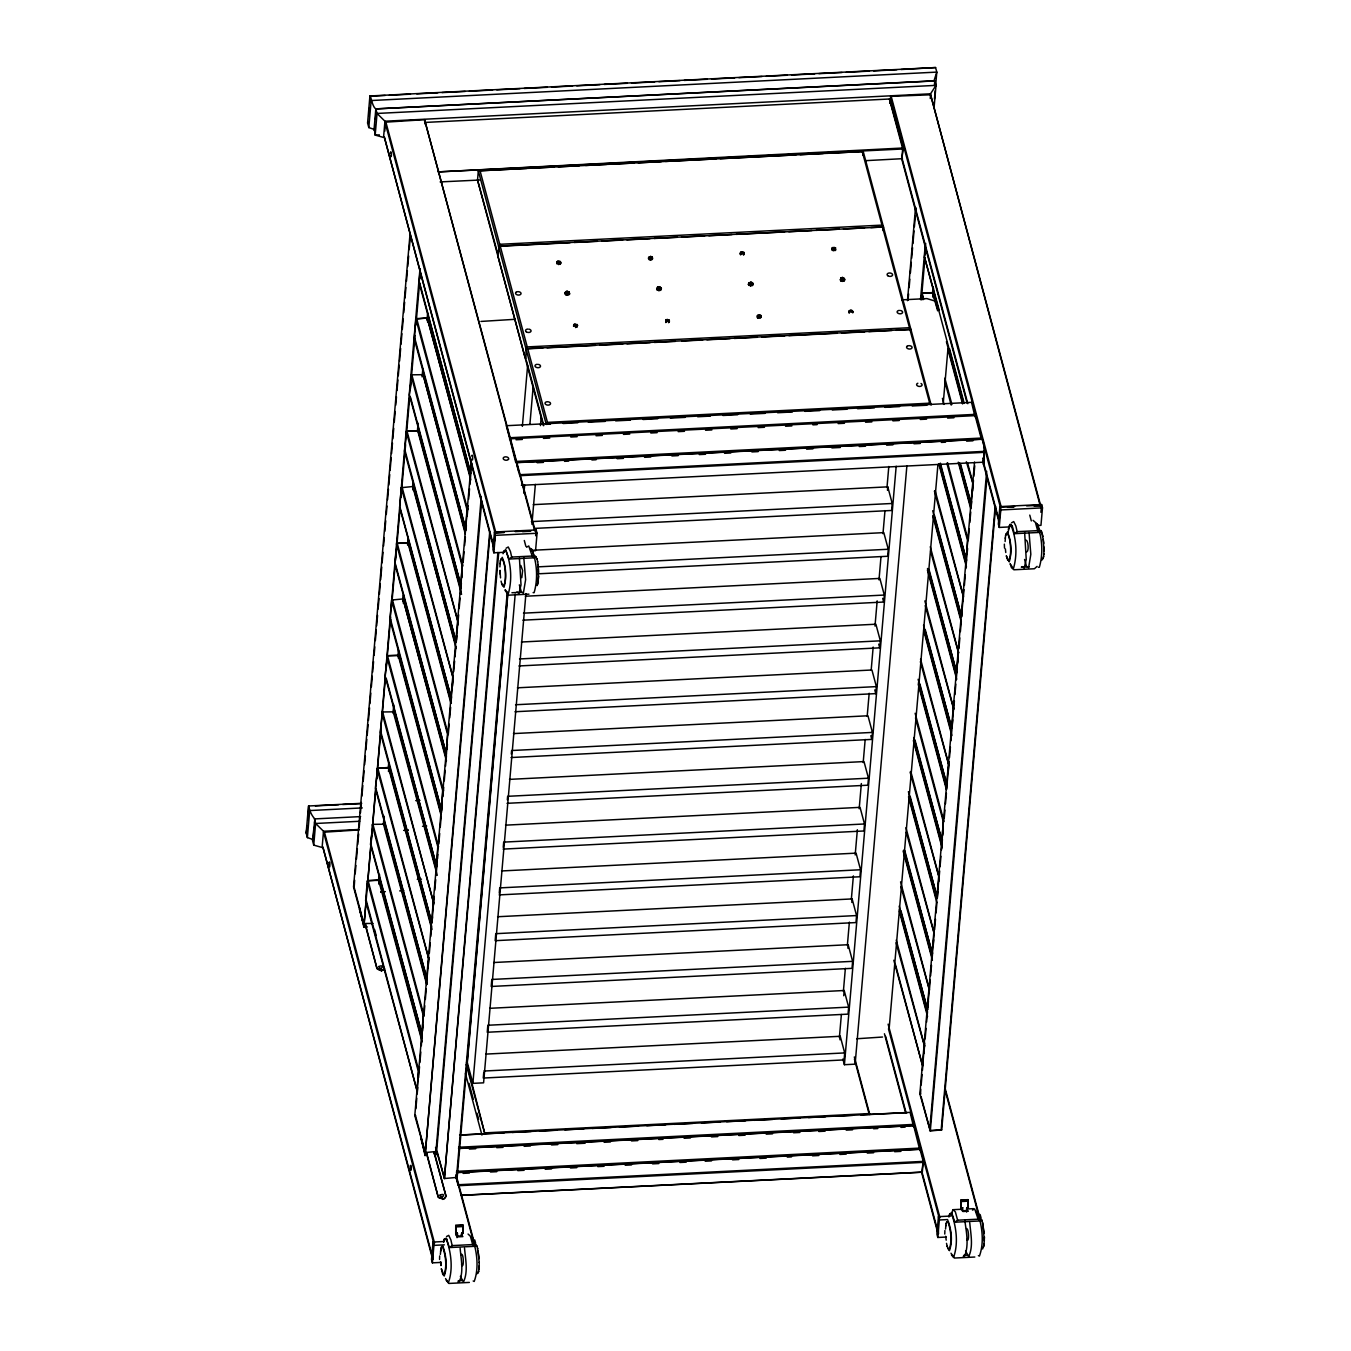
<?xml version="1.0" encoding="UTF-8"?>
<svg xmlns="http://www.w3.org/2000/svg" width="1351" height="1351" viewBox="0 0 1351 1351"><rect width="100%" height="100%" fill="white"/><g stroke="black" fill="none" stroke-linecap="round" stroke-linejoin="round"><path stroke-width="1.5" d="M439.565 1259.453L439.666 1255.923M455.709 1233.97L457.381 1233.142L455.709 1233.97L455.743 1225.391L462.853 1225.036L462.971 1226.556A14.169 2.432 87.1 0 0 463.123 1232.754L461.451 1233.683L463.123 1232.855M456.03 1233.21L456.013 1233.108A14.169 2.432 87.1 0 1 455.861 1226.911L455.743 1225.391M457.043 1237.651L457.06 1233.902M462.819 1233.615L462.853 1225.036M479.267 1262.341L478.93 1269.45M944.771 1234.071L944.889 1230.541M960.916 1208.588L962.604 1207.76L960.916 1208.588L960.966 1200.009L968.059 1199.654L968.177 1201.174A14.169 2.432 87.1 0 0 968.346 1207.372L966.674 1208.301L966.657 1212.05M968.025 1208.233L968.059 1199.654M984.355 1240.826L982.734 1222.773M984.491 1236.959L983.781 1246.601M390.439 153.592C390.861 147.191 392.212 159.773 390.608 155.77M499.904 566.896L500.157 563.198M538.863 576.05L537.208 585.574M1005.11 541.515L1005.38 537.816M1043.816 554.366L1044.036 547.054M440.342 1254.403L441.034 1248.29M479.267 1265.87L478.558 1271.983M945.548 1229.022L945.886 1225.441M568.568 291.647L567.15 295.177L565.529 294.636L565.005 292.677L566.339 291.461L569.075 292.002L569.598 293.944L567.15 295.177M661.315 289.35L660.284 287.037L658.866 290.583L657.245 290.026L657.481 287.121L659.187 286.665L661.399 288.455L660.555 290.296L658.866 290.583M750.565 285.973L753.031 284.74L752.406 283.153L750.734 283.997L750.565 285.973L748.353 284.352L749.197 282.511L748.944 285.416M844.73 280.13L843.7 277.833L842.281 281.363L840.66 280.805L840.896 277.901L842.602 277.462L844.814 279.235L843.97 281.076L842.281 281.363M313.128 839.562L307.369 837.603L306.153 833.043L308.484 805.99L361.055 803.355M934.132 106.999L936.007 85.366L934.791 80.807L375.831 108.891L377.047 113.45L384.951 121.218L383.549 137.447L375.173 135.083L374.565 129.527L368.806 127.568L367.59 123.009L369.921 95.972L935.584 67.55L936.8 72.11L935.551 86.667M307.302 825.968L306.153 833.043M307.808 820.04C310.19 794.726 305.816 809.35 314.901 819.01L314.547 823.114M368.722 115.95L369.414 108.046M369.921 102.119C369.617 84.978 371.339 108.249 376.338 108.975L375.443 119.243M307.369 837.603L309.717 810.566L362.288 807.915M368.806 127.568L371.153 100.531L936.8 72.11L933.946 80.959L375.831 108.891L373.957 130.523M313.297 837.502L314.192 827.217M374.565 129.527L374.919 125.407M359.738 821.273L315.61 823.485L323.514 831.253L322.112 847.482L313.736 845.118L315.61 823.485L314.395 818.926L360.616 816.595M384.765 131.199L385.086 127.416M410.096 233.301L353.54 886.948L363.335 923.493L373.045 923.442M367.404 926.955L363.841 927.124L364.078 924.422L354.165 887.455L354.654 880.177M355.195 873.877L355.921 865.467M356.461 859.168L357.373 848.664M357.745 844.459L358.657 833.939M359.197 827.639L360.109 817.135M360.464 812.93L361.376 802.426M361.916 796.111L362.828 785.606M363.199 781.402L364.111 770.897M364.652 764.582L365.378 756.188M365.918 749.873L366.83 739.369M367.202 735.164L368.114 724.66M368.468 720.455L369.566 707.84M369.921 703.635L370.833 693.131M371.373 686.815L372.285 676.311M372.656 672.106L373.568 661.602M374.109 655.303L374.835 646.893M375.375 640.577L376.287 630.073M376.659 625.868L377.571 615.364M378.111 609.065L379.023 598.544M379.378 594.339L380.29 583.835M380.661 579.63L381.742 567.032M382.113 562.827L383.025 552.306M383.566 546.007L384.292 537.597M384.832 531.298L385.744 520.794M386.285 514.478L387.028 506.068M387.568 499.769L388.48 489.265M388.835 485.06L389.747 474.539M390.118 470.351L391.199 457.736M391.57 453.531L392.482 443.027M392.837 438.822L393.749 428.301M394.289 422.002L395.201 411.498M395.742 405.182L396.468 396.789M397.025 390.473L397.937 379.969M398.292 375.764L399.204 365.26M399.575 361.055L400.656 348.44M401.027 344.235L401.939 333.731M402.294 329.526L403.206 319.022M403.746 312.706L404.658 302.202M405.03 297.997L405.925 287.493M406.482 281.194L407.394 270.673M407.749 266.468L408.661 255.964M409.201 249.665L410.113 239.161M424.856 123.954L424.552 119.665L385.018 122.198L495.243 533.577M359.619 907.804L363.841 927.124M419.891 269.862L364.128 923.898L366.307 898.668M420.279 268.781L419.097 282.511L470.722 473.323L471.111 461.063M367.202 888.384L371.761 835.61M372.673 825.106L375.764 789.372M376.676 778.868L377.216 772.569M377.588 768.364L381.269 725.69M382.13 715.895L385.407 677.982M386.133 669.572L386.673 663.273M387.213 656.974L390.675 617.035M391.503 607.426L395.218 564.498M395.59 560.293L396.13 553.978M396.856 545.584L400.132 507.74L451.285 698.095L399.643 507.267L401.348 487.66L412.764 486.546L455.169 642.958M401.044 497.236L401.399 493.031M401.771 488.826L405.587 444.699M406.431 434.938L409.775 396.35M410.451 388.548L410.957 382.671M411.582 375.342L415.044 335.403M415.956 324.899L419.587 282.866M419.958 278.661L420.347 274.202M378.635 879.214L379.006 875.009M383.363 824.566L384.089 816.173M388.277 767.824L388.649 763.619M393.006 713.176L393.732 704.766M397.92 656.434L398.461 650.135M402.834 599.692L403.189 595.487M407.563 545.044L408.289 536.634M412.646 486.191L413.018 481.986M417.375 431.543L418.101 423.133M422.103 376.895L422.829 368.502M427.017 320.153L427.558 313.854M379.023 880.852L379.563 874.553M383.937 824.11L384.292 819.905M388.48 771.573L389.02 765.257M393.563 712.72L394.12 706.421M398.292 658.072L398.663 653.867M403.206 601.33L403.746 595.031M408.12 544.588L408.475 540.383M412.849 489.94L413.389 483.624M417.932 431.087L418.303 426.882M422.66 376.439L423.032 372.234M427.575 319.697L428.115 313.398M379.023 884.314L378.736 879.889L367.32 881.004L365.614 900.61L417.239 1091.422L418.303 1071.326L367.32 881.004L368.046 880.43L379.361 880.396L421.681 1038.328M403.341 603.357L403.037 598.932L391.621 600.047L389.932 619.653L441.557 810.482L442.621 790.369L391.621 600.047L392.347 599.472L443.415 790.757L443.348 789.795M427.642 322.399L427.355 317.975L415.939 319.089L414.233 338.696L465.859 529.524L466.922 509.411L415.939 319.089L416.665 318.515L467.716 509.8L467.649 508.837M384.495 969.309L381.455 970.845L377.165 969.005L365.277 923.915M381.455 970.845L384.562 968.498M543.322 425.599L477.528 180.038L478.322 170.851L863.238 151.515L931.16 405.013L929.691 403.172L909.915 329.374L527.684 348.575L526.029 348.896L525.978 359.028M423.961 1015.513L372.893 824.228L372.184 824.802L423.167 1015.125L421.343 1045.708M449.174 724.136L448.262 734.64L397.211 543.288L396.485 543.862L447.485 734.167L446.421 754.28L394.796 563.451L397.211 543.288L408.542 543.254L451.386 703.195M471.347 461.873L414.791 1115.521L425.21 1152.572L436.626 1151.474L490.092 533.561M415.888 1108.749L416.8 1098.245M417.172 1094.04L417.746 1087.386M418.59 1077.591L419.536 1066.716M419.891 1062.511L420.803 1052.007M422.627 1030.982L423.116 1025.325M423.893 1016.273L424.805 1005.769M425.345 999.47L426.257 988.949M426.629 984.744L427.169 978.445M428.081 967.941L428.993 957.437M429.348 953.232L430.26 942.711M430.8 936.412L431.712 925.908M432.084 921.703L432.506 916.856M433.536 904.883L434.262 896.473M434.802 890.174L435.714 879.67M436.086 875.465L436.998 864.944M437.538 858.712L437.893 854.44M438.805 843.936L439.717 833.432M440.257 827.116L441.169 816.612M441.541 812.407L442.047 806.446M442.908 796.634L443.719 787.194M444.259 780.878L445.171 770.374M445.543 766.169L446.455 755.665M446.995 749.349L447.417 744.367M449.714 717.837L450.626 707.316M450.998 703.111L451.538 696.812M452.45 686.308L453.176 677.898M453.716 671.599L454.628 661.078M455 656.873L455.895 646.369M456.452 640.07L456.807 635.865M457.719 625.361L458.631 614.84M459.171 608.541L460.083 598.037M460.455 593.832L461.366 583.311M461.839 577.755L462.262 572.807M463.173 562.303L464.085 551.799M464.626 545.483L465.352 537.073M465.909 530.774L466.365 525.488M467.176 516.065L468.088 505.561M468.628 499.245L469.54 488.741M469.912 484.536L470.807 474.032M471.364 467.716L471.735 463.41M420.87 1136.377L425.092 1155.696L425.329 1152.994L415.348 1115.065L415.416 1116.027M525.235 358.083L497.742 255.491L499.752 244.311L479.977 170.53M481.311 496.324L425.379 1152.454L481.75 500.917M435.782 1155.156L436.018 1152.454L434.515 1152.538L434.38 1154.159L435.883 1154.075M489.721 531.906L435.9 1152.031L436.626 1151.474M443.449 1241.535L433.029 1242.059L431.509 1259.52L432.404 1262.847L440.747 1262.425M531.382 550.938L535.553 550.718L537.073 533.257L536.178 529.93L494.466 532.024L492.946 549.485L493.841 552.812L504.278 552.289M432.337 1258.862L433.046 1250.756M494.483 540.721L495.175 532.615L503.214 532.21M432.995 1253.069L432.506 1258.744L322.838 846.908L433.131 1259.25M494.601 541.143L495.091 535.469M432.404 1262.847L433.924 1245.369L433.029 1242.059M445.982 1196.395L443.702 1199.266L438.4 1197.577L426.528 1152.487M493.841 552.812L495.361 535.351L494.466 532.024M497.894 552.475L444.395 1178.545L457.162 1177.363L507.655 593.798M442.706 1199.418L445.357 1197.662L445.881 1195.686L434.211 1152.099M437.302 1152.082L444.395 1178.545L498.688 552.88M445.881 1195.686L434.144 1152.91M509.851 439.007L515.761 462.532L981.012 439.159L981.113 438.079L975.101 415.635L509.428 438.839M507.267 592.16L456.435 1177.937L457.162 1177.363M507.824 594.339L467.311 1062.578L472.884 1083.367L483.59 1082.827L525.927 593.579M522.364 426.359L527.633 365.462M472.884 1083.367L515.204 594.119M523.935 493.335L524.661 484.941M529.93 424.045L533.206 386.251M483.726 1072.795L483.27 1078.047L844.088 1059.91L844.696 1052.919L840.238 1036.285L485.718 1054.101M499.262 893.146L499.718 887.894L860.536 869.757L859.928 876.765L499.11 894.902M503.231 847.364L503.687 842.112L864.505 823.975L863.897 830.983L503.079 849.104M507.334 799.826L507.638 796.313L868.457 778.193L867.849 785.201L507.03 803.321M511.303 754.027L511.607 750.531L872.425 732.411L871.817 739.402L510.999 757.539M531.922 524.289L535.368 484.401M540.451 425.599L541.177 417.206M556.798 262.128L557.237 264.137L557.473 261.3L560.344 261.537L560.108 264.374L560.868 262.466M556.713 263.209L557.473 261.3M558.639 264.61L560.209 263.293M557.372 262.381L558.942 261.047M535.671 535.756L536.178 529.93M560.783 263.546L560.344 261.537M565.529 294.636L566.339 291.461M564.938 293.572L565.782 291.715L567.454 291.444L569.075 292.002L569.598 293.944M565.697 292.61L567.471 291.276M568.839 294.906L568.467 293.015M574.327 324.24L573.567 326.148L574.327 324.24L577.738 325.388L575.509 327.55L577.063 326.216M574.243 325.321L575.796 323.987M576.978 327.297L577.215 324.46M649.172 256.69L648.412 258.598L650.642 256.437L652.06 256.926L652.482 258.936L652.06 256.926M648.936 259.527L650.355 260L652.584 257.855M649.088 257.771L650.642 256.437M657.245 290.026L658.038 286.868M656.637 288.962L659.187 286.665M660.555 290.296L660.183 288.422M666.043 319.63L665.807 322.467L666.043 319.63L668.914 319.866L669.353 321.876L668.914 319.866M665.942 320.711L667.512 319.376M668.677 322.703L669.437 320.778M740.23 252.907L740.652 254.917L740.888 252.08L743.759 252.316L744.198 254.326L743.759 252.316M740.128 253.988L740.888 252.08M740.804 253.161L742.358 251.843M743.523 255.153L744.283 253.245M750.801 283.119L750.903 282.055L752.507 282.781L753.031 284.74M752.254 285.686L751.882 283.811M760.478 317.012L758.924 318.329L757.523 317.857L757.084 315.847L760.63 315.256L760.393 318.093L761.153 316.185M757.523 317.857L757.759 315.019M757.658 316.1L759.228 314.766M761.052 317.265L760.63 315.256M835.34 249.462L833.77 250.796L832.368 250.307L831.929 248.297L835.475 247.706L835.239 250.543L835.897 249.715M832.368 250.307L831.929 248.297M831.844 249.378L832.604 247.469M832.503 248.55L834.074 247.233M835.475 247.706L835.374 248.787L833.972 248.314M840.66 280.805L841.47 277.647M840.052 279.741L842.602 277.462M840.829 278.796L842.585 277.614M843.97 281.076L843.598 279.201M849.458 310.409L848.698 312.317L850.927 310.173L852.346 310.646L852.768 312.655L852.346 310.646M849.222 313.246L848.8 311.237M862.917 155.179L863.238 151.515L852.717 152.038M849.374 311.49L850.927 310.173M889.853 103.402L891.153 96.225L1001.378 507.604M890.664 100.126L891.001 96.343L930.603 94.79L1040.27 504.126M883.132 230.633L883.453 226.968L881.983 225.11L862.208 151.329M902.485 158.253L901.759 158.827L903.329 148.526L889.566 98.995L425.514 122.417M839.376 1037.619L841.386 1014.517M843.379 991.431L845.371 968.329M847.381 945.227L849.374 922.142M851.366 899.04L853.376 875.938M855.183 854.947L857.361 829.75M859.185 808.742L861.364 783.546M863.188 762.555L865.18 739.453M867.173 716.351L869.183 693.266M871.175 670.164L873.168 647.061M874.992 626.07L877.171 600.874M878.994 579.883L880.987 556.781M882.98 533.679L884.989 510.577M886.982 487.491L888.806 466.483M839.934 1039.797L840.238 1036.285M843.75 995.755L844.189 990.503L489.67 1008.319M847.854 948.216L848.158 944.721L493.639 962.52M851.822 902.434L852.126 898.922L497.59 916.738M887.472 490.345L887.776 486.85L533.257 504.649M907.484 300.665L915.471 208.29M908.041 300.192L908.598 293.91M909.139 287.611L909.865 279.201M910.405 272.919L911.317 262.415M911.672 258.21L912.584 247.723M912.955 243.518L914.036 230.92M914.407 226.732L915.303 216.228M915.674 212.039L916.029 207.834M848.648 1007.12L848.04 1014.128L487.238 1032.248L487.829 1025.257L848.648 1007.12L844.189 990.503M852.616 961.338L852.008 968.346L491.19 986.466L491.798 979.458L852.616 961.338L848.158 944.721M856.568 915.556L855.96 922.564L495.158 940.684L495.766 933.676L856.568 915.556L852.126 898.922M514.967 711.741L875.769 693.62L876.377 686.612L871.935 669.995L517.399 687.811M518.919 665.959L879.737 647.838L880.345 640.83L875.887 624.213L521.368 642.012M522.888 620.177L883.706 602.039L884.314 595.048L879.856 578.414L525.336 596.23M533.493 550.229L883.807 532.632L888.266 549.249L887.658 556.257L537.343 573.854M887.776 486.85L892.234 503.467L891.626 510.475L534.996 528.393M906.893 465.74L855.115 1064.166L844.409 1064.706L896.186 466.264M930.265 98.572L930.535 93.81L936.007 85.366L377.047 113.45L375.173 135.083L379.378 134.88M934.453 84.741L934.791 80.807L933.946 80.959M934.47 99.147L935.179 90.838M920.538 299.432L925.266 244.852M920.825 299.584L922.058 293.133L932.764 292.593L937.729 309.295M963.567 402.885L924.506 257.112L925.688 243.4M921.331 299.821L924.962 257.838M925.232 254.697L925.587 250.779M932.578 292.981L933.119 286.682M932.781 296.73L933.507 288.32M933.051 297.017L932.595 292.711L921.906 293.235M889.076 1029.327L937.932 464.524M943.201 403.628L947.929 349.048M458.935 1148.502L913.664 1125.653L913.563 1126.734L910.101 1112.363L459.593 1135.009M974.763 414.385L509.513 437.758L506.287 425.717L971.538 402.345L975 416.716L975.101 415.635M974.544 462.059L919.862 1093.905L930.299 1130.973L941.715 1129.858L995.653 506.405M920.436 1093.449L920.504 1094.411L920.791 1089.244M921.162 1085.056L922.074 1074.552M922.429 1070.364L922.969 1064.064M923.881 1053.56L924.793 1043.073M925.148 1038.868L926.06 1028.381M926.6 1022.082L927.512 1011.578M927.85 1007.778L928.424 1001.091M929.336 990.587L930.248 980.1M930.603 975.895L931.514 965.391M932.055 959.109L932.595 952.81M933.22 945.7L933.727 939.823M934.605 929.708L935.5 919.22M936.057 912.921L936.952 902.417M937.324 898.229L937.915 891.474M938.759 881.663L939.688 870.939M940.043 866.734L940.955 856.247M941.495 849.948L942.407 839.444M942.762 835.273L943.285 829.396M944.231 818.453L944.957 810.06M945.497 803.761L946.409 793.273M946.764 789.068L947.321 782.769M948.216 772.282L949.128 761.778M949.5 757.573L950.395 747.086M950.952 740.787L951.847 730.3M952.151 726.821L952.759 719.796M925.215 605.518L953.688 709.174L954.397 700.899M954.937 694.6L955.849 684.113M956.221 679.908L956.947 671.515M957.673 663.121L958.028 658.866M958.94 648.429L959.852 637.925M960.392 631.626L961.304 621.139M961.659 616.934L962.216 610.517M963.06 600.722L964.023 589.644M964.394 585.456L965.289 574.952M965.847 568.653L966.573 560.26L940.279 464.66M967.08 554.332L967.586 548.438M968.38 539.269L969.292 528.765M969.832 522.482L970.744 511.978M971.099 507.773L971.656 501.474M972.568 490.987L973.463 480.483M973.835 476.295L974.747 465.791M456.874 1172.617L919.997 1149.346L919.913 1150.427L913.664 1125.653M462.093 1195.213L921.787 1172.128L923.24 1161.387L919.997 1149.346M984.052 452.365L520.169 475.67L519.426 474.725L984.659 451.352L984.052 452.365C982.008 486.799 986.872 439.041 981.434 439.311L516.2 462.684M461.265 1195.365L922.294 1172.212L923.24 1161.387L457.989 1184.759L455.844 1176.738M986.686 471.313L929.657 1130.466L941.715 1129.858M987.125 475.907L930.299 1130.973L921.044 1096.438M941.14 1130.314L995.096 506.861M950.952 1216.035L938.438 1216.66L936.918 1234.138L937.814 1237.465L946.156 1237.043M1036.791 525.539L1040.962 525.336L1042.482 507.858L1041.587 504.531L999.875 506.625L998.355 524.104L999.25 527.43L1009.687 526.907M937.746 1233.463L938.286 1227.383M999.706 517.349L1000.415 509.243M938.54 1233.868L938.236 1229.562M999.841 517.653L1000.5 510.07M937.814 1237.465L939.333 1219.987L938.438 1216.66M999.25 527.43L1000.77 509.952L999.875 506.625M1040.912 512.299L1041.587 504.531M500.039 563.637L500.478 560.412M538.289 582.551L538.07 564.802M1005.245 538.272L1005.701 535.03M1043.512 557.169L1043.951 553.927M1007.981 532.378L1010.193 524.188L1012.271 526.046L1014.365 533.679L1040 532.395L1037.906 524.762L1035.829 522.905M440.527 1251.313L441.557 1246.601L442.908 1246.247C446.151 1255.417 447.586 1266.85 444.209 1276.02L441.287 1268.741M945.751 1225.931L946.257 1222.908M984.288 1243.579L982.616 1248.983M471.752 455.946C472.766 452.247 473.137 463.173 471.887 459.154M500.343 560.986L502.251 557.355C506.068 566.424 506.794 577.806 504.007 587.246L501.694 583.767M1005.549 535.604L1007.458 531.973C1011.291 541.042 1012.017 552.424 1009.231 561.864L1006.292 555.751M1008.302 529.356L1009.872 524.948L1010.869 524.914C1016.459 538.154 1017.506 554.754 1013.453 568.551L1010.362 564.279M1043.648 556.595L1041.739 560.209M503.045 553.724L503.788 550.921L505.781 549.789L508.905 559.061L534.54 557.777L532.446 550.161L530.369 548.303M443.5 1241.941L444.259 1239.205L446.252 1238.175L449.376 1247.581L475.012 1246.297L472.934 1238.597L470.84 1236.621M948.959 1216.559L949.719 1213.806L951.712 1212.776L954.836 1222.199L980.471 1220.916L978.394 1213.198L976.3 1211.222M951.121 1214.194L953.029 1209.685L961.237 1209.28M443.702 1242.261L444.479 1239.83L446.421 1239.289C451.183 1252.681 453.26 1269.366 448.329 1282.758L446.235 1280.343M461.079 1254.623C463.68 1251.583 464.22 1269.94 461.518 1264.772M478.71 1271.375L476.7 1274.027M946.105 1223.516L948.115 1220.865C951.374 1230.035 952.81 1241.468 949.415 1250.638L947.102 1246.23M948.926 1216.896L949.685 1214.448L951.644 1213.907C956.39 1227.299 958.484 1243.984 953.536 1257.376L951.459 1254.961M966.674 1208.301L968.346 1207.473M367.59 123.009L368.215 121.877M503.771 551.85L505.646 550.296C511.235 563.536 512.299 580.136 508.246 593.933L505.156 589.661M500.782 559.094C505.646 556.848 507.486 587.499 502.369 585.625M520.81 565.461L522.634 570.494L521.807 577.721M537.985 583.868L536.752 584.882M1006.005 533.713C1010.869 531.467 1012.693 562.117 1007.576 560.243M1026.017 540.079C1028.364 540.299 1029.04 551.512 1026.726 551.917M1039.375 531.365L1040.658 530.301L1041.621 531.956M1039.713 532.007L1040.929 531.011M1043.192 558.487L1041.976 559.5M570.054 242.707L498.536 246.304L500.191 245.983L527.245 346.92L526.029 348.896L542.849 348.051M550.448 424.146L546.243 424.349L547.459 422.373L527.684 348.575M466.551 1062.274L484.857 1133.844L466.23 1064.352M749.231 282.899L749.028 284.521L750.649 285.078L752.338 284.791L752.507 282.781M506.034 548.253L508.263 546.986L510.425 551.461L511.691 557.068L508.905 559.061M526.552 547.223L528.765 545.956L532.21 556.038L534.54 557.777M1011.511 522.854L1013.723 521.587L1015.884 526.063L1017.151 531.669L1014.365 533.679M446.522 1236.52L448.735 1235.371L450.896 1239.948L452.163 1245.605L449.376 1247.581M972.484 1210.091L974.713 1208.942L978.141 1219.176L980.471 1220.916M748.353 284.352L750.903 282.055M852.869 311.574L849.323 312.165M441.389 1247.311L442.655 1246.956C445.762 1255.704 447.13 1266.579 443.905 1275.327L443.229 1275.006M474.758 1244.947L476.092 1244.575L477.055 1246.534M478.203 1272.963L476.937 1273.317M946.612 1221.929L947.878 1221.574C950.986 1230.322 952.337 1241.197 949.111 1249.945L947.76 1248.358M966.522 1228.532C969.089 1228.751 969.258 1243.883 966.742 1239.391M979.982 1219.565L981.316 1219.193L982.278 1221.152M980.302 1220.223L981.586 1219.885M1037.095 566.373L1034.41 568.754L1013.909 569.784L1011.46 567.656L1010.16 563.637M493.942 548.709L384.275 136.873L494.027 547.189M411.802 374.7L409.37 394.88L460.995 585.709L462.059 565.596L411.076 375.291L411.802 374.7L462.853 565.985M460.573 588.8L418.253 430.868L406.938 430.901L404.506 451.082L456.131 641.911L405.08 450.626L405.148 451.589M438.551 846.942L387.484 655.657L385.069 675.838L436.694 866.667L437.758 846.553L386.758 656.231L387.484 655.657L398.815 655.64L441.118 813.555M382.62 711.859L381.894 712.433L433.688 903.143L382.62 711.859L380.205 732.039L431.83 922.851L380.762 731.567L380.83 732.546M323.581 832.216L324.308 831.642L434.532 1243.021L433.823 1243.595L323.581 832.216L359.028 829.902M354.097 886.492L354.165 887.455M385.018 122.198L385.744 121.624L495.969 533.003L504.143 532.581M866.075 160.634L901.928 158.709L902.704 148.019L438.079 171.898L902.772 148.982L889.397 99.113L890.191 99.501M891.153 96.225L890.427 96.799L1000.652 508.179M457.921 621.224L457.989 622.186L406.212 431.476L406.938 430.901L457.921 621.224L456.3 641.793M453.075 677.408L453.142 678.371L401.348 487.66L402.074 487.086L453.075 677.408L451.285 698.095M372.893 824.228L370.478 844.409L422.272 1035.119L371.103 844.915M433.62 902.164L431.982 922.733M967.637 463.207L973.058 483.438L971.268 504.126L959.784 463.123M428.757 958.366L428.824 959.328L377.03 768.618L377.756 768.043L428.757 958.366L426.967 979.053L375.342 788.224L377.756 768.043L389.088 768.01L430.868 923.915M935.128 490.548L963.331 595.825L961.54 616.512L932.714 510.729M419.03 1070.752L419.097 1071.715L368.046 880.43M930.265 546.733L958.484 652.026L956.694 672.697L928.39 568.94M924.861 600.908L953.62 708.211L951.83 728.898L925.249 629.684M920.538 659.119L948.757 764.396L946.967 785.083L918.123 679.3M910.81 771.505L939.029 876.782L937.239 897.469L908.396 791.669M905.964 827.69L934.166 932.967L932.376 953.654L904.072 849.897M900.56 881.848L929.302 989.168L927.512 1009.856L900.931 910.642M896.237 940.076L924.439 1045.353L922.649 1066.04L893.805 960.257M888.468 1028.82L939.232 1218.214L939.941 1217.639L888.114 1024.159M416.496 318.633L427.355 317.975L470.756 479.96M406.769 431.02L418.253 430.868M397.042 543.389L407.901 542.747L450.761 702.689M387.332 655.775L398.173 655.134L441.034 815.075M932.595 292.711L937.645 310.814M379.378 768.077L388.463 767.503L431.864 929.488M378.567 880.008L422.137 1041.857M946.865 463.275L967.468 540.214L966.573 560.209M915.505 717.905L943.167 821.172L942.103 841.268L913.8 737.511M954.836 1222.199L957.623 1220.206L978.141 1219.176M565.816 292.12L565.613 293.741L567.234 294.298L568.923 294.011L568.991 292.373M657.515 287.51L657.312 289.131L658.933 289.688L660.622 289.401L660.69 287.763M840.947 278.289L840.744 279.91L842.365 280.468L844.054 280.181L844.122 278.559M935.584 67.55L901.033 69.526M480.939 321.437L515.238 319.292M882.524 1037.028L856.635 1038.767M650.355 260L651.824 259.764M743.624 254.072L740.753 253.836M657.413 287.999L659.102 287.729M668.779 321.606L665.908 321.386M442.301 1197.56L440.696 1197.341M370.444 96.191L385.17 95.448M389.392 95.229L410.451 94.182M416.767 93.861L437.825 92.797M442.03 92.594L465.183 91.429M469.405 91.209L492.558 90.044M496.78 89.841L519.932 88.676M524.137 88.457L547.307 87.291M551.512 87.089L572.571 86.025M576.776 85.822L599.945 84.657M604.15 84.438L627.32 83.272M631.525 83.07L654.695 81.904M658.9 81.685L679.958 80.638M684.163 80.418L707.333 79.253M711.538 79.05L734.691 77.885M738.913 77.666L762.065 76.517M766.287 76.298L787.329 75.234M791.551 75.031L814.704 73.866M818.926 73.646L842.078 72.498M846.3 72.278L869.453 71.113M873.658 70.911L896.828 69.745M384.951 121.218L930.535 93.81M526.704 168.419L478.322 170.851L546.243 424.349M530.909 168.2L554.045 167.034M558.25 166.832L579.275 165.768M585.591 165.464L606.616 164.4M610.838 164.18L633.974 163.032M638.179 162.812L661.315 161.647M665.519 161.444L688.655 160.279M692.86 160.06L715.996 158.911M720.201 158.692L768.584 156.26M772.789 156.057L795.925 154.892M800.13 154.673L823.266 153.507M827.471 153.305L848.512 152.241M440.139 181.912L479.858 180.021M499.752 244.311L881.983 225.11M500.191 245.983L883.453 226.968L870.838 227.593M574.259 242.488L597.395 241.339M601.6 241.12L622.642 240.056M626.847 239.853L649.983 238.688M654.188 238.485L677.324 237.32M681.529 237.101L704.665 235.935M708.87 235.733L732.006 234.567M736.211 234.365L784.593 231.933M788.798 231.713L811.934 230.548M816.139 230.346L839.275 229.18M843.48 228.978L864.522 227.914M901.725 299.871L926.938 298.605L934.081 300.766M527.245 346.92L909.476 327.719L910.946 329.56L896.22 330.303M547.054 347.832L595.436 345.417M599.641 345.197L622.777 344.032M626.982 343.829L650.118 342.664M654.34 342.445L675.365 341.398M681.681 341.077L702.706 340.013M706.911 339.81L730.047 338.645M734.252 338.442L757.404 337.277M761.609 337.058L784.745 335.892M788.95 335.69L837.316 333.258M841.538 333.038L864.674 331.89M868.879 331.671L892.015 330.505M411.633 374.818L423.116 374.683L465.436 532.598M547.459 422.373L929.691 403.172M563.08 423.505L577.789 422.762M588.31 422.238L605.147 421.394M615.651 420.87L630.377 420.127M642.992 419.486L657.717 418.742M670.349 418.118L685.075 417.375M697.69 416.75L710.305 416.108M722.92 415.483L737.646 414.74M750.278 414.098L764.987 413.355M777.619 412.731L792.345 411.987M804.96 411.346L819.685 410.62M832.3 409.978L847.026 409.235M857.547 408.711L874.367 407.867M884.888 407.343L899.614 406.6M912.229 405.959L926.955 405.232M516.065 439.767L522.381 439.447M543.44 438.383L549.756 438.079M570.798 437.015L577.113 436.694M596.061 435.748L602.377 435.427M623.436 434.38L629.752 434.059M650.81 432.995L657.11 432.675M678.168 431.628L684.484 431.307M705.543 430.243L711.859 429.922M730.807 428.976L737.122 428.655M758.164 427.608L764.48 427.288M785.539 426.224L791.855 425.92M812.897 424.856L817.119 424.636M838.16 423.589L844.476 423.268M865.535 422.204L871.851 421.9M892.893 420.837L899.209 420.516M920.267 419.452L926.583 419.148M947.625 418.084L953.941 417.763M515.862 461.451L981.113 438.079M537.158 462.717L543.474 462.397M564.515 461.333L568.737 461.13M591.89 459.965L596.095 459.745M617.154 458.698L623.47 458.377M644.511 457.314L650.827 457.01M671.886 455.946L678.202 455.625M699.261 454.578L705.577 454.257M724.508 453.294L730.823 452.99M751.882 451.926L758.198 451.606M779.257 450.559L785.573 450.238M806.615 449.174L812.93 448.853M831.878 447.907L840.305 447.485M859.253 446.539L865.569 446.218M886.611 445.155L892.927 444.834M913.985 443.787L920.301 443.466M941.343 442.402L945.565 442.199M966.607 441.135L972.923 440.814M521.418 485.296L983.731 462.177L982.65 458.158M531.416 521.604L892.234 503.467M515.271 531.602L529.322 530.892M1000.584 507.216L1014.652 506.507M1026.692 505.899L1040.76 505.206M522.533 531.669L530.707 531.247M1007.508 507.3L1013.638 506.997M1034.072 505.966L1040.827 506.169M495.361 535.351L537.073 533.257M1000.77 509.952L1042.482 507.858M1009.248 525.522L1011.815 525.404M511.691 557.068L532.21 556.038M1017.151 531.669L1037.669 530.639L1040 532.395M537.934 566.863L888.266 549.249M511.928 592.751L521.773 592.262M1021.322 567.167L1029.209 566.761M528.95 594.153L508.449 595.183L505.122 590.37M523.496 613.168L884.314 595.048M519.527 658.95L880.345 640.83M515.575 704.749L876.377 686.612M382.468 711.977L393.952 711.825L436.272 869.74M513.448 733.593L867.967 715.777L872.425 732.411M509.479 779.375L863.998 761.576L868.457 778.193M415.736 800.603L419.941 800.4M315.323 805.905L338.476 804.74M342.698 804.52L361.646 803.575M372.741 824.346L384.224 824.211L427.085 984.153M323.514 831.253L359.332 829.463M422.525 826.288L426.73 826.069M404.118 830.325L408.323 830.122M505.527 825.157L860.047 807.358L864.505 823.975M403.966 830.443L408.154 830.24M501.559 870.956L856.078 853.14L860.536 869.757M417.256 879.349L421.461 879.146M380.796 891.846L385.001 891.626M399.693 890.9L403.881 890.681M380.644 891.964L384.832 891.744M364.078 924.422L365.581 924.354L365.445 925.975L363.943 926.043L359.484 909.426M483.878 1071.039L844.696 1052.919M485.465 1132.847L869.031 1113.579L869.774 1114.507L854.339 1056.921M460.066 1135.093L504.143 1132.864M512.198 1132.459L531.129 1131.513M539.539 1131.091L556.612 1130.23M564.786 1129.824L583.902 1128.862M592.126 1128.457L611.192 1127.494M619.467 1127.072L638.483 1126.126M646.808 1125.704L665.773 1124.758M674.166 1124.336L693.097 1123.373M701.456 1122.951L720.438 1122.005M726.635 1121.702L745.668 1120.739M753.926 1120.317L773.025 1119.371M781.216 1118.949L800.113 1118.003M808.506 1117.581L825.596 1116.72M835.796 1116.213L852.937 1115.352M860.975 1114.947L907.163 1112.633M458.614 1147.252L913.327 1124.42M458.513 1148.333L913.225 1125.501M469.371 1149.059L475.687 1148.738M496.746 1147.675L503.062 1147.371M524.104 1146.307L530.419 1145.986M551.478 1144.939L557.794 1144.618M576.742 1143.655L585.152 1143.233M604.1 1142.287L610.416 1141.967M631.474 1140.919L637.79 1140.599M658.832 1139.535L663.054 1139.332M684.096 1138.268L690.412 1137.947M711.47 1136.9L717.786 1136.579M738.828 1135.515L745.144 1135.195M766.203 1134.148L772.519 1133.827M793.577 1132.763L799.876 1132.459M818.824 1131.496L825.14 1131.175M846.199 1130.128L852.515 1129.808M873.573 1128.744L877.778 1128.541M900.931 1127.376L905.136 1127.156M425.329 1152.994L426.832 1152.927L426.696 1154.548L425.193 1154.615L420.735 1137.998M456.537 1171.368L919.676 1148.097M456.435 1172.448L919.575 1149.177M463.089 1173.377L469.405 1173.056M490.464 1172.009L496.763 1171.689M517.821 1170.625L524.137 1170.304M545.196 1169.257L551.512 1168.936M570.46 1167.99L576.776 1167.669M597.817 1166.605L604.133 1166.285M625.192 1165.237L631.508 1164.917M652.55 1163.853L658.866 1163.549M679.925 1162.485L686.24 1162.164M705.188 1161.218L711.504 1160.897M732.546 1159.833L738.862 1159.53M759.921 1158.466L766.237 1158.145M787.278 1157.098L791.5 1156.878M812.542 1155.831L818.858 1155.51M839.917 1154.446L846.233 1154.126M867.274 1153.078L873.59 1152.758M894.649 1151.694L900.965 1151.373M922.615 1162.384L458.732 1185.688L457.989 1184.759M455.861 1225.593L462.971 1225.239M968.194 1199.857L960.966 1200.009M455.861 1226.911L462.971 1226.556M968.177 1201.174L961.085 1201.529A14.169 2.432 87.1 0 0 961.237 1207.726L961.237 1207.828M967.384 1208.959L973.531 1208.655M444.259 1239.205L446.826 1239.07M949.719 1213.806L952.286 1213.671M433.924 1245.369L444.344 1244.845M939.333 1219.987L947.676 1219.565M452.163 1245.605L472.681 1244.575L475.012 1246.297M458.242 1280.731L462.177 1280.545M963.702 1255.349L967.654 1255.147M469.354 1282.42L448.836 1283.45L445.543 1278.603M974.814 1257.021L954.313 1258.051L951.003 1253.221M530.538 549.03L531.534 548.996C537.124 562.236 538.171 578.836 534.118 592.633L533.121 592.65M534.76 555.717L537.09 559.196M1038.328 567.285L1039.341 567.251C1043.394 553.454 1042.33 536.854 1036.741 523.614M380.509 968.988L379.496 968.735L381.066 969.039M381.522 970.035L378.516 969.376L376.963 967.502M442.773 1198.607L439.767 1197.949L438.197 1196.074M314.901 819.01L312.52 840.558L313.736 845.118M909.915 329.374L910.946 329.56M1033.059 520.338L1035.39 522.398L1037.669 530.639M966.573 1209.179L968.329 1211.222L962.908 1211.492L961.152 1209.449M953.029 1209.685L955.36 1211.864L957.623 1220.206M468.071 1234.054L470.401 1236.233L472.681 1244.575M461.113 1234.578L462.853 1236.604L457.449 1236.891L455.692 1234.848M832.452 249.226L833.871 249.715M842.517 278.509L844.139 279.066M841.352 279.015L842.45 279.387M742.256 252.924L743.675 253.397M850.843 311.254L852.245 311.726M749.636 283.626L750.734 283.997M650.557 257.517L651.959 258.007M650.439 258.919L648.514 257.517M759.127 315.847L760.529 316.337M757.607 316.776L759.026 317.249M657.937 288.236L659.035 288.607M558.841 262.128L560.26 262.618M557.321 263.057L558.74 263.529M667.411 320.457L668.829 320.947M567.386 292.34L569.007 292.88M566.221 292.829L567.319 293.218M575.712 325.067L577.113 325.557M575.594 326.469L573.668 325.067M976.486 1212.117L977.516 1212.607C982.278 1225.999 984.355 1242.684 979.424 1256.075L978.394 1255.603M963.263 1256.362L964.276 1256.835C969.292 1245.639 966.337 1231.943 964.749 1220.054M471.279 1237.499L472.293 1237.989C477.055 1251.381 479.132 1268.065 474.201 1281.457L473.171 1280.984M458.04 1281.744L459.07 1282.217C463.95 1272 461.046 1259.352 460.134 1248.358M968.262 540.603L947.591 462.701M427.186 318.093L470.3 476.413M951.982 728.78L923.527 625.125M943.961 821.56L915.134 713.277M393.952 711.825L393.158 711.437L437.268 875.313M927.681 1009.737L899.209 906.082M384.224 824.211L383.431 823.806L426.46 983.646M444.563 1178.427L435.546 1147.404M887.759 275.672L888.654 276.144A2.736 1.689 4.9 0 0 891.795 275.992L892.403 275.435A2.736 1.689 4.9 0 0 891.238 273.307A2.736 1.689 4.9 0 0 887.776 273.493A2.736 1.689 4.9 0 0 887.759 275.672M526.231 331.738L527.11 332.211A2.736 1.689 4.9 0 0 530.268 332.059L530.875 331.502A2.736 1.689 4.9 0 0 529.001 329.154M930.603 94.79L1040.186 505.662M924.506 257.112L939.249 310.257M414.875 339.202L414.808 338.24L465.318 527.498M423.116 374.683L465.352 534.118M413.389 487.052L456.165 648.531M390.557 620.16L390.49 619.197L441.017 808.455M366.256 901.117L366.189 900.138L416.699 1089.413M477.528 180.038L497.725 253.549M1022.15 566.576L1024.193 568.011L1026.236 559.5L1024.649 532.716M535.722 556.392L536.415 557.338M516.926 591.958L518.987 593.393L521.013 584.882L519.426 558.098M1041.385 531.298L1042.921 536.448M982.042 1220.527L984.322 1233.227M965.577 1250.925L968.684 1256.616C973.564 1246.399 970.66 1233.75 969.748 1222.756M476.819 1245.909L477.714 1248.662M460.37 1276.307L463.461 1281.998C468.341 1271.781 465.436 1259.132 464.524 1248.138M442.773 1274.365L441.473 1269.113M1029.766 515.103L1031.32 520.929M902.299 159.283L967.789 403.679M983.055 460.691L998.896 519.763M901.674 158.776L967.147 403.172M982.971 462.228L998.811 521.283M949.55 348.727L964.192 403.392M946.409 341.685L962.689 402.429M947.946 349.284L962.604 403.949M923.696 299.196L922.058 293.133L922.969 299.77M944.856 378.162L951.898 404.489M944.67 380.762L951.172 405.064M966.37 461.755L973.125 484.418L973.058 483.438M960.426 463.629L970.727 502.099M942.424 398.342L944.062 404.422M958.906 462.667L970.845 507.216M958.281 462.16L970.761 508.736M882.423 226.782L909.476 327.719M940.364 463.14L966.404 560.327M939.401 464.187L965.982 563.401M938.776 463.68L966.438 566.947M934.402 491.122L963.398 596.787L963.331 595.825M934.419 515.271L961 614.485M933.457 516.335L960.578 617.576M932.815 515.829L961.034 621.105M930.619 551.36L958.534 652.989L958.484 652.026M929.015 569.447L956.694 672.697M927.512 568.484L956.255 675.787M927.411 569.987L956.711 679.333M923.729 628.722L950.851 729.945M923.645 630.241L951.847 735.518M920.352 661.72L948.824 765.358L948.757 764.396M919.845 683.859L946.426 783.056M918.325 682.88L946.527 788.173M918.241 684.4L946.443 789.676M882.71 598.358L883.706 602.039M914.982 740.044L942.103 841.268M914.002 741.091L941.681 844.358M913.377 740.584L942.12 847.904M878.741 644.14L879.737 647.838M910.101 772.08L939.097 877.745L939.029 876.782M910.118 796.229L936.699 895.443M909.139 797.293L936.277 898.516M908.514 796.786L936.716 902.063M874.789 689.922L875.769 693.62M906.318 832.317L934.233 933.946L934.166 932.967M904.714 850.404L932.376 953.654M903.735 851.451L931.954 956.744M903.11 850.944L932.41 960.274M870.821 735.721L871.817 739.402M900.914 886.476L929.37 990.131L929.302 989.168M899.428 909.679L926.55 1010.903M899.327 911.182L927.546 1016.476M980.15 1214.566L981.046 1217.893M945.008 1087.893L979.391 1216.187M944.923 1089.43L978.766 1215.68M896.051 942.677L924.506 1046.316L924.439 1045.353M895.527 964.8L922.108 1064.014M885.614 1036.318L905.795 1111.67M922.176 1172.769L937.999 1231.825M884.432 1033.768L905.71 1113.19M921.551 1172.263L937.915 1233.362M854.44 1059.133L869.031 1113.579M842.889 1059.032L844.409 1064.706M526.518 361.038L543.811 425.565M534.878 529.524L424.552 119.665L534.776 531.044M516.741 464.693L518.885 472.732M524.306 540.501L525.86 546.311M419.722 283.018L470.722 473.323M410.552 397.414L460.995 585.709M417.628 430.361L461.569 594.356M395.421 563.958L446.421 754.28M445.982 757.371L403.037 598.932L446.438 760.9M386.234 678.371L436.694 866.667M469.05 1083.384L473.323 1099.342M477.072 1113.308L478.676 1119.287M465.436 1073.538L481.935 1135.093M375.966 788.731L426.967 979.053M474.741 1239.948L475.636 1243.275M455.979 1174.374L473.981 1241.586M455.895 1175.91L473.357 1241.079M374.548 929.471L376.152 935.416M365.209 924.726L376.878 968.312M426.46 1153.298L438.129 1196.885M1042.094 533.257L1043.816 543.305M1024.565 559.483L1026.54 566.356L1028.601 567.792L1030.83 554.298L1029.04 532.497M1006.461 556.173L1007.12 558.942M536.871 558.639L537.698 561.83M519.341 584.865L521.317 591.738L523.377 593.173L525.623 579.68L523.816 557.879M501.069 581.133L501.896 584.324M946.511 1243.359L947.304 1246.737M477.511 1248.155L479.115 1258.608M537.512 561.408L538.222 565.056M478.136 1251.161L479.149 1262.51M1043.276 539.421L1043.968 550.955M1005.38 548.894L1005.769 552.508M500.545 577.89L499.938 570.527M945.7 1236.283L946.19 1240.167M440.966 1265.549L440.612 1261.682L440.814 1265.347M953.62 708.211L953.688 709.174M966.995 1207.541L967.046 1208.216A14.169 2.432 87.1 0 0 967.248 1210.53L962.858 1210.749A14.169 2.432 87.1 0 1 962.638 1208.436L962.604 1207.76M438.805 171.324L438.872 172.286M461.772 1232.923L461.822 1233.598A14.169 2.432 87.1 0 0 462.025 1235.912L457.634 1236.131A14.169 2.432 87.1 0 1 457.432 1233.818L457.381 1233.142M1004.502 548.084L1004.35 544.149M538.458 568.602L538.694 572.537M500.073 570.426L500.309 574.361M526.215 331.738A2.736 1.689 4.9 0 1 525.759 330.032A2.736 1.689 4.9 0 1 527.869 329.07M899.428 310.409A2.736 1.689 4.9 0 0 897.317 311.372A2.736 1.689 4.9 0 0 897.773 313.06L898.668 313.55A2.736 1.689 4.9 0 0 901.826 313.398L902.434 312.841A2.736 1.689 4.9 0 0 900.56 310.494M515.998 292.323A2.736 1.689 4.9 0 1 519.527 291.917A2.736 1.689 4.9 0 1 520.861 294.096L520.236 294.653A2.736 1.689 4.9 0 1 517.095 294.822L516.217 294.332A2.668 1.638 4.9 0 1 516.014 292.373M549.469 402.159A2.736 1.689 4.9 0 1 550.347 404.135L549.722 404.709A2.736 1.689 4.9 0 1 546.581 404.861L545.703 404.388A2.736 1.689 4.9 0 1 545.483 402.362A2.736 1.689 4.9 0 1 548.472 401.872M917.836 383.245A2.736 1.689 4.9 0 0 917.245 385.711L918.14 386.2A2.736 1.689 4.9 0 0 921.281 386.031L921.889 385.491A2.736 1.689 4.9 0 0 921.027 383.498M537.31 364.314A2.736 1.689 4.9 0 0 535.199 365.277A2.736 1.689 4.9 0 0 535.655 366.982L536.567 367.455A2.736 1.689 4.9 0 0 539.708 367.303L540.316 366.746A2.736 1.689 4.9 0 0 538.441 364.398M907.028 346.295A2.736 1.689 4.9 0 0 907.213 348.305L908.108 348.794A2.736 1.689 4.9 0 0 911.266 348.642L911.874 348.085A2.736 1.689 4.9 0 0 911.013 346.092A2.736 1.689 4.9 0 0 907.045 346.363M329.036 862.597C329.424 874.333 330.809 858.78 329.036 862.597M410.332 1165.981C410.704 1177.7 412.089 1162.147 410.332 1165.981M378.804 966.539C381.168 971.639 385.373 963.533 378.804 966.539M440.038 1195.111C442.419 1200.212 446.607 1192.106 440.038 1195.111M508.5 459.289L507.892 459.83A2.736 1.689 4.9 0 1 504.75 459.999L503.855 459.509A2.736 1.689 4.9 0 1 503.855 457.33A2.736 1.689 4.9 0 1 507.334 457.162A2.736 1.689 4.9 0 1 508.5 459.272"/></g></svg>
